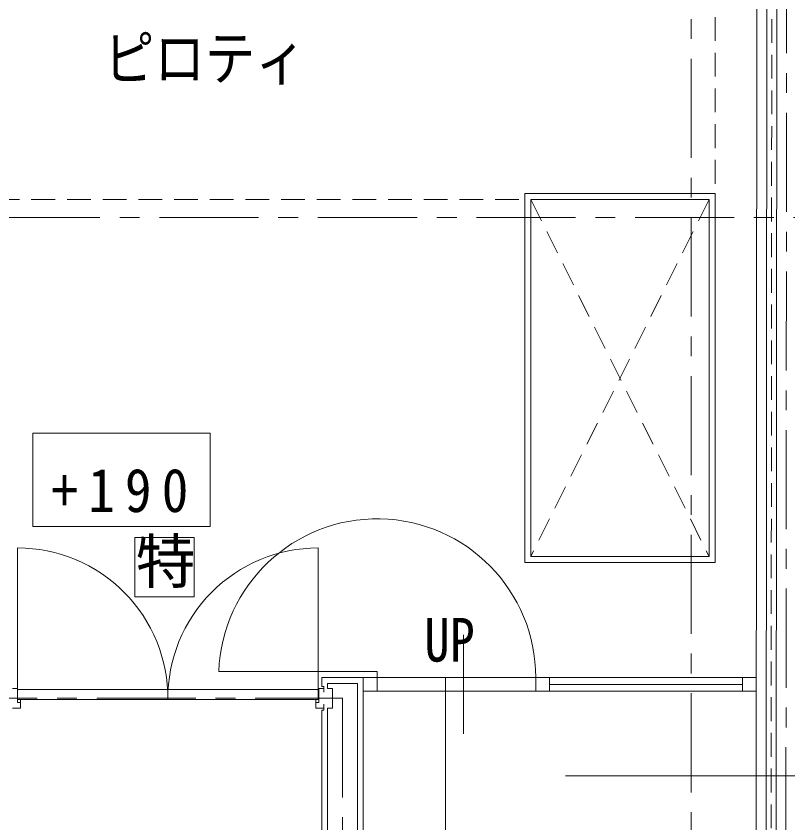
# Model space of a CAD drawing. Units: millimetres at full size; details may follow other scales. Extents: x -443943 to 462275, y -43546 to 79452.
# Drawn here: x -321685 to -317791, y 3556 to 7624 of the extents above; entities that cross this region are included whole.
import ezdxf
from ezdxf.enums import TextEntityAlignment as Align

# ---------------------------------------------------------------- set-up
doc = ezdxf.new("R2010")
doc.units = ezdxf.units.MM
doc.header["$LTSCALE"] = 100
doc.linetypes.add('CHAIN1', pattern=[8, 5, -1, 1, -1])
doc.linetypes.add('DASHED1', pattern=[1.8, 1.2, -0.6])
doc.layers.add('4-1_通り芯', color=4, linetype='Continuous', lineweight=9)
doc.styles.add('ＭＳ ゴシック', font='')
doc.styles.get('ＭＳ ゴシック').set_extended_font_data('MS Gothic')

msp = doc.modelspace()

# ---------------------------------------------------------------- linework, layer by layer
at = {"layer": '4-1_通り芯', "linetype": 'CHAIN1'}
for p, q in [((-318278.5, -2690.9), (-318278.5, 14545)), ((-317810.4, -6963.1), (-317793.8, 11974.1)), ((-314862.3, 6609.1), (-327092.7, 6609.1)), ((-323678.5, 4184.1), (-320038.5, 4184.1)), ((-320038.5, 4184.1), (-320038.5, -7488.1))]:
    msp.add_line(p, q, dxfattribs=at)
at = {"layer": '4-1_通り芯'}
for p, q in [((-317909.5, -6010.9), (-317894.7, 10916)), ((-317844.7, 10916), (-317859.5, -6010.9))]:
    msp.add_line(p, q, dxfattribs=at)
at = {"layer": '4-1_通り芯', "linetype": 'DASHED1'}
msp.add_line((-317884.5, -6010.9), (-317869.7, 10916), dxfattribs=at)
at = {"layer": '4-1_通り芯', "color": 7, "lineweight": 15}
for p, q in [((-317944.7, 10903.3), (-317959.5, -6010.9)), ((-321677.7, 4942.1), (-321677.7, 4163.1)), ((-320161.5, 4942.1), (-320161.5, 4178.1)), ((-319428.5, 4504.1), (-319428.5, 4004.1)), ((-319863.5, 4319.1), (-320662.9, 4319.1)), ((-319863.5, 4219.1), (-319863.5, 4319.1)), ((-319933.5, 4289.1), (-319933.5, -4920.9)), ((-319063.5, 4289.1), (-319063.5, 4219.1)), ((-318993.5, 4219.1), (-318993.5, 4289.1)), ((-318020.6, 4219.1), (-318020.6, 4289.1)), ((-321702.7, 4234.1), (-321677.7, 4234.1)), ((-318993.5, 4254.1), (-318020.6, 4254.1)), ((-321677.7, 4228.1), (-320161.5, 4228.1)), ((-317950.6, 4219.1), (-319933.5, 4219.1)), ((-320161.5, 4178.1), (-321677.7, 4178.1)), ((-321677.7, 4163.1), (-321662.7, 4163.1)), ((-320133.5, 4124.1), (-320133.5, 4154.1)), ((-320133.5, 4124.1), (-320143.5, 4124.1)), ((-320143.5, 4124.1), (-320143.5, -6372))]:
    msp.add_line(p, q, dxfattribs=at)
at = {"layer": '4-1_通り芯', "color": 7, "linetype": 'DASHED1', "lineweight": 15}
msp.add_line((-322868.5, 6699.1), (-319088.5, 6699.1), dxfattribs=at)
at = {"layer": '4-1_通り芯', "color": 3, "linetype": 'DASHED1', "lineweight": 20}
msp.add_line((-318188.5, 6699.1), (-319088.5, 4899.1), dxfattribs=at)
at = {"layer": '4-1_通り芯', "color": 1, "lineweight": 18}
for p, q in [((-321086.3, 4995.2), (-321086.3, 4695.2)), ((-320786.3, 4995.2), (-321086.3, 4995.2)), ((-320786.3, 4695.2), (-320786.3, 4995.2)), ((-321086.3, 4695.2), (-320786.3, 4695.2))]:
    msp.add_line(p, q, dxfattribs=at)
at = {"layer": '4-1_通り芯', "color": 3, "lineweight": 20}
msp.add_line((-320113.5, -6190.9), (-320113.5, 4134.1), dxfattribs=at)
at = {"layer": '4-1_通り芯', "color": 2, "lineweight": 15}
msp.add_line((-318913.6, 3792.1), (-314758.5, 3792.1), dxfattribs=at)
at = {"layer": '4-1_通り芯', "color": 7, "linetype": 'DASHED1', "lineweight": 15}
msp.add_lwpolyline([(-318201.8, 8159.1), (-318158.5, 8159.1), (-318158.5, 6729.1)], dxfattribs=at)
at = {"layer": '4-1_通り芯', "color": 7, "lineweight": 15}
msp.add_lwpolyline([(-318158.5, 6729.1), (-319118.5, 6729.1), (-319118.5, 4869.1), (-318158.5, 4869.1)], close=True, dxfattribs=at)
at = {"layer": '4-1_通り芯', "color": 3, "lineweight": 20}
msp.add_lwpolyline([(-319088.5, 6699.1), (-318188.5, 6699.1), (-318188.5, 4899.1), (-319088.5, 4899.1)], close=True, dxfattribs=at)
at = {"layer": '4-1_通り芯', "color": 3, "linetype": 'DASHED1', "lineweight": 20}
msp.add_lwpolyline([(-319088.5, 6699.1), (-318188.5, 4899.1), (-318568.5, 4899.1)], dxfattribs=at)
at = {"layer": '4-1_通り芯'}
msp.add_lwpolyline([(-321600.7, 5050.4), (-320707, 5050.4), (-320707, 5520.8), (-321600.7, 5520.8)], close=True, dxfattribs=at)
at = {"layer": '4-1_通り芯', "color": 7, "lineweight": 15}
for points in [[(-317950.5, 4289.1), (-320143.5, 4289.1), (-320143.5, 4244.1), (-320133.5, 4244.1), (-320133.5, 4214.1)], [(-319468.5, -5395.5), (-319668.5, -5510.9), (-318868.5, -5510.9), (-318868.5, -4540.9), (-319518.5, -4540.9), (-319518.5, 4289.1)], [(-320133.5, 4234.1), (-320158.5, 4234.1), (-320158.5, 4163.1), (-320173.5, 4163.1)], [(-321662.7, 4175.1), (-321662.7, 4134.1), (-321702.7, 4134.1)], [(-320173.5, 4175.1), (-320173.5, 4134.1), (-320133.5, 4134.1)]]:
    msp.add_lwpolyline(points, dxfattribs=at)
at = {"layer": '4-1_通り芯', "color": 3, "lineweight": 20}
msp.add_lwpolyline([(-320113.5, 4134.1), (-320088.5, 4134.1), (-320088.5, 4234.1), (-320113.5, 4234.1), (-320113.5, 4259.1), (-319963.5, 4259.1), (-319963.5, -4920.9), (-319248.5, -4920.9)], dxfattribs=at)
at = {"layer": '4-1_通り芯', "color": 7, "lineweight": 15}
for centre, radius, start, end in [((-319863.5, 4289.1), 800, 0, 177.8509), ((-321677.7, 4184.1), 758.1, 359.5465, 90), ((-320161.5, 4184.1), 758.1, 90, 180.4535)]:
    msp.add_arc(centre, radius, start, end, dxfattribs=at)

# ---------------------------------------------------------------- texts
at = {"layer": '4-1_通り芯', "color": 7, "style": 'ＭＳ ゴシック', "width": 0.85}
for s, p in [('ピロティ', (-321242.7, 7236.8)), ('UP', (-319625.4, 4303.4))]:
    msp.add_text(s, height=219.9, dxfattribs=at).set_placement(p, align=Align.BOTTOM_LEFT)
at = {"layer": '4-1_通り芯', "color": 1, "style": 'ＭＳ ゴシック'}
msp.add_text('特', height=219.9, dxfattribs=at).set_placement((-321080.9, 4698.6), align=Align.BOTTOM_LEFT)
at = {"layer": '4-1_通り芯', "color": 7, "insert": (-321508.1, 5119.6), "char_height": 219.9, "attachment_point": 7, "style": 'ＭＳ ゴシック'}
msp.add_mtext('\\T1.38;\\W0.9;+190', dxfattribs=at)

doc.saveas('drawing.dxf')
